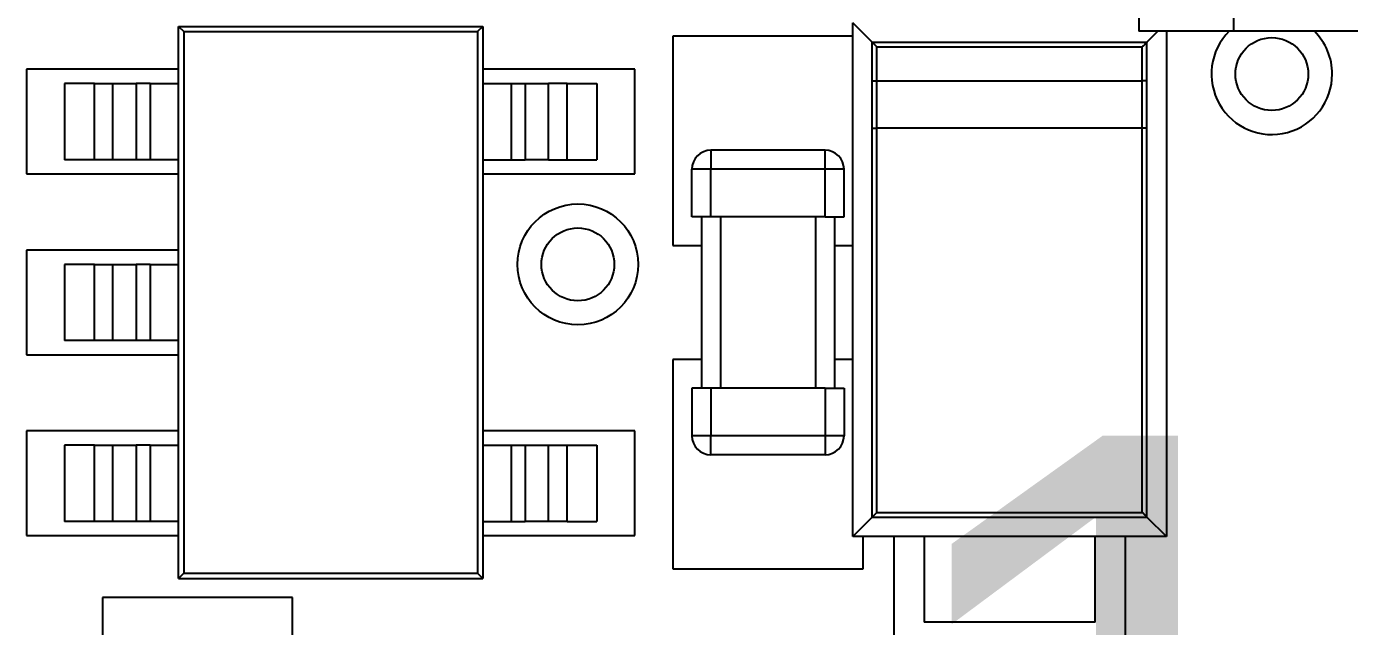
# Model space of a CAD drawing. Extents: x 77 to 195, y 90 to 134.
# Drawn here: x 89.62 to 96.58, y 109.9 to 113.05 of the extents above; entities that cross this region are included whole.
import ezdxf
from ezdxf.enums import TextEntityAlignment as Align

# ---------------------------------------------------------------- set-up
doc = ezdxf.new("R2010")
doc.units = 0
doc.layers.get('0').update_dxf_attribs({"linetype": 'CONTINUOUS'})
doc.layers.add('Dimension003', color=7, linetype='CONTINUOUS')
doc.layers.add('View004', color=7, linetype='CONTINUOUS')
doc.styles.get("Standard").update_dxf_attribs({"font": 'arial.ttf'})
doc.dimstyles.get("Standard").update_dxf_attribs({"dimscale": 0, "dimtxt": 2.5, "dimasz": 2.5, "dimexe": 1.25, "dimexo": 0.625, "dimtad": 1, "dimtxsty": 'STANDARD', "dimcen": 2.5, "dimazin": 3, "dimtfac": 1, "dimtmove": 0, "dimatfit": 3})

# ---------------------------------------------------------------- blocks, each defined once
blk = doc.blocks.new('*Dimension003')
at = {"color": 0}
for points in [[(99.7167, 120.9), (100.55, 120.9), (100.133, 115.9)], [(99.7167, 93.9), (100.55, 93.9), (100.133, 98.9)]]:
    blk.add_solid(points, dxfattribs=at)
at = {"layer": 'Dimension003'}
for p, q in [((101.671, 115.9), (100.133, 115.9)), ((100.133, 98.9), (100.133, 115.9)), ((101.671, 98.9), (100.133, 98.9))]:
    blk.add_line(p, q, dxfattribs=at)
blk.add_text('17.00', height=3.5, dxfattribs=at).set_placement((100.133, 107.4), align=Align.CENTER)

msp = doc.modelspace()

# ---------------------------------------------------------------- linework, layer by layer
at = {"layer": 'View004'}
for p, q in [((95.4708, 113.575), (95.4708, 113.025)), ((95.4708, 113.575), (95.4708, 113.025)), ((95.9708, 113.025), (95.9708, 113.575)), ((95.9708, 113.025), (95.9708, 113.575)), ((90.4208, 113.05), (92.0208, 113.05)), ((90.4208, 113.05), (90.448, 113.023)), ((90.4208, 110.15), (90.4208, 113.05)), ((90.4208, 113.05), (92.0208, 113.05)), ((90.4208, 113.05), (90.448, 113.023)), ((90.4208, 110.15), (90.4208, 113.05)), ((90.448, 113.023), (90.448, 110.177)), ((90.448, 113.023), (91.9937, 113.023)), ((90.448, 113.023), (90.448, 110.177)), ((90.448, 113.023), (91.9937, 113.023)), ((92.0208, 113.05), (91.9937, 113.023)), ((92.0208, 113.05), (91.9937, 113.023)), ((91.9937, 113.023), (91.9937, 110.177)), ((91.9937, 113.023), (91.9937, 110.177)), ((92.0208, 113.05), (92.0208, 110.15)), ((92.0208, 113.05), (92.0208, 110.15)), ((94.069, 112.968), (93.9666, 113.07)), ((93.9666, 110.37), (93.9666, 113.07)), ((94.069, 112.968), (93.9666, 113.07)), ((93.9666, 110.37), (93.9666, 113.07)), ((95.9708, 113.025), (95.4708, 113.025)), ((95.9708, 113.025), (95.4708, 113.025)), ((95.5142, 112.968), (95.5715, 113.025)), ((95.5142, 112.968), (95.5715, 113.025)), ((95.6166, 113.025), (95.6166, 110.37)), ((95.6166, 113.025), (95.6166, 110.37)), ((98.9708, 113.025), (95.9708, 113.025)), ((98.9708, 113.025), (95.9708, 113.025)), ((93.0208, 113), (93.0208, 111.9)), ((93.9666, 113), (93.0208, 113)), ((93.0208, 113), (93.0208, 111.9)), ((93.9666, 113), (93.0208, 113)), ((94.069, 112.968), (95.5142, 112.968)), ((94.069, 112.765), (94.069, 112.968)), ((94.069, 112.968), (95.5142, 112.968)), ((94.069, 112.765), (94.069, 112.968)), ((94.0938, 112.943), (95.4895, 112.943)), ((94.0938, 112.765), (94.0938, 112.943)), ((94.0938, 112.943), (95.4895, 112.943)), ((94.0938, 112.765), (94.0938, 112.943)), ((95.4895, 112.765), (95.4895, 112.943)), ((95.4895, 112.765), (95.4895, 112.943)), ((95.5142, 112.765), (95.5142, 112.968)), ((95.5142, 112.765), (95.5142, 112.968)), ((89.6208, 112.825), (89.6208, 112.275)), ((90.4208, 112.825), (89.6208, 112.825)), ((89.6208, 112.825), (89.6208, 112.275)), ((90.4208, 112.825), (89.6208, 112.825)), ((92.8208, 112.825), (92.0208, 112.825)), ((92.8208, 112.825), (92.0208, 112.825)), ((92.8208, 112.275), (92.8208, 112.825)), ((92.8208, 112.275), (92.8208, 112.825)), ((89.9779, 112.75), (89.8208, 112.75)), ((89.8208, 112.75), (89.8208, 112.35)), ((89.9779, 112.75), (89.8208, 112.75)), ((89.8208, 112.75), (89.8208, 112.35)), ((89.9779, 112.35), (89.9779, 112.75)), ((89.9779, 112.35), (89.9779, 112.75)), ((90.0759, 112.75), (90.1973, 112.75)), ((90.0759, 112.75), (90.1973, 112.75)), ((90.0759, 112.35), (90.0759, 112.75)), ((90.0759, 112.35), (90.0759, 112.75)), ((90.1973, 112.75), (90.1973, 112.35)), ((90.1973, 112.75), (90.1973, 112.35)), ((90.2708, 112.75), (90.4208, 112.75)), ((90.2708, 112.75), (90.4208, 112.75)), ((90.2708, 112.75), (90.2708, 112.35)), ((90.2708, 112.75), (90.2708, 112.35)), ((92.0208, 112.75), (92.1708, 112.75)), ((92.0208, 112.75), (92.1708, 112.75)), ((92.1708, 112.75), (92.1708, 112.35)), ((92.1708, 112.75), (92.1708, 112.35)), ((92.2443, 112.75), (92.3658, 112.75)), ((92.2443, 112.75), (92.3658, 112.75)), ((92.2443, 112.75), (92.2443, 112.35)), ((92.2443, 112.75), (92.2443, 112.35)), ((92.3658, 112.35), (92.3658, 112.75)), ((92.3658, 112.35), (92.3658, 112.75)), ((92.4638, 112.75), (92.6208, 112.75)), ((92.4638, 112.75), (92.6208, 112.75)), ((92.4638, 112.35), (92.4638, 112.75)), ((92.4638, 112.35), (92.4638, 112.75)), ((92.6208, 112.75), (92.6208, 112.35)), ((92.6208, 112.75), (92.6208, 112.35)), ((94.069, 112.515), (94.069, 112.765)), ((94.069, 112.515), (94.069, 112.765)), ((94.0938, 112.515), (94.0938, 112.765)), ((94.0938, 112.515), (94.0938, 112.765)), ((94.0938, 112.765), (95.4895, 112.765)), ((94.0938, 112.765), (95.4895, 112.765)), ((95.4895, 112.515), (95.4895, 112.765)), ((95.4895, 112.515), (95.4895, 112.765)), ((95.5142, 112.515), (95.5142, 112.765)), ((95.5142, 112.515), (95.5142, 112.765)), ((94.069, 110.472), (94.069, 112.515)), ((94.069, 110.472), (94.069, 112.515)), ((94.0938, 110.497), (94.0938, 112.515)), ((94.0938, 110.497), (94.0938, 112.515)), ((95.4895, 112.515), (94.0938, 112.515)), ((95.4895, 112.515), (94.0938, 112.515)), ((95.4895, 110.497), (95.4895, 112.515)), ((95.4895, 110.497), (95.4895, 112.515)), ((95.5142, 110.472), (95.5142, 112.515)), ((95.5142, 110.472), (95.5142, 112.515)), ((93.8208, 112.4), (93.2208, 112.4)), ((93.8208, 112.4), (93.2208, 112.4)), ((93.8208, 112.4), (93.2208, 112.4)), ((93.8208, 112.4), (93.2208, 112.4)), ((93.8208, 112.4), (93.2208, 112.4)), ((93.8208, 112.4), (93.2208, 112.4)), ((89.9779, 112.35), (89.8208, 112.35)), ((89.9779, 112.35), (89.8208, 112.35)), ((90.1973, 112.35), (90.0759, 112.35)), ((90.1973, 112.35), (90.0759, 112.35)), ((90.4208, 112.35), (90.2708, 112.35)), ((90.4208, 112.35), (90.2708, 112.35)), ((92.0208, 112.35), (92.1708, 112.35)), ((92.0208, 112.35), (92.1708, 112.35)), ((92.3658, 112.35), (92.2443, 112.35)), ((92.3658, 112.35), (92.2443, 112.35)), ((92.4638, 112.35), (92.6208, 112.35)), ((92.4638, 112.35), (92.6208, 112.35)), ((89.6208, 112.275), (90.4208, 112.275)), ((89.6208, 112.275), (90.4208, 112.275)), ((92.0208, 112.275), (92.8208, 112.275)), ((92.0208, 112.275), (92.8208, 112.275)), ((93.1208, 112.05), (93.1208, 112.3)), ((93.1208, 112.05), (93.1208, 112.3)), ((93.1208, 112.05), (93.1208, 112.3)), ((93.1208, 112.05), (93.1208, 112.3)), ((93.1208, 112.05), (93.1208, 112.3)), ((93.1208, 112.05), (93.1208, 112.3)), ((93.1208, 112.05), (93.1208, 112.3)), ((93.1208, 112.05), (93.1208, 112.3)), ((93.1208, 112.05), (93.1208, 112.3)), ((93.1208, 112.05), (93.1208, 112.3)), ((93.1208, 112.05), (93.1208, 112.3)), ((93.1208, 112.05), (93.1208, 112.3)), ((93.8208, 112.3), (93.2208, 112.3)), ((93.2208, 112.05), (93.2208, 112.3)), ((93.2208, 112.05), (93.2208, 112.3)), ((93.8208, 112.3), (93.2208, 112.3)), ((93.8208, 112.3), (93.2208, 112.3)), ((93.2208, 112.05), (93.2208, 112.3)), ((93.2208, 112.05), (93.2208, 112.3)), ((93.8208, 112.3), (93.2208, 112.3)), ((93.8208, 112.3), (93.2208, 112.3)), ((93.2208, 112.05), (93.2208, 112.3)), ((93.8208, 112.3), (93.2208, 112.3)), ((93.2208, 112.05), (93.2208, 112.3)), ((93.8208, 112.05), (93.8208, 112.3)), ((93.8208, 112.05), (93.8208, 112.3)), ((93.8208, 112.05), (93.8208, 112.3)), ((93.8208, 112.05), (93.8208, 112.3)), ((93.8208, 112.05), (93.8208, 112.3)), ((93.8208, 112.05), (93.8208, 112.3)), ((93.9208, 112.05), (93.9208, 112.3)), ((93.9208, 112.05), (93.9208, 112.3)), ((93.9208, 112.05), (93.9208, 112.3)), ((93.9208, 112.05), (93.9208, 112.3)), ((93.9208, 112.05), (93.9208, 112.3)), ((93.9208, 112.05), (93.9208, 112.3)), ((93.9208, 112.05), (93.9208, 112.3)), ((93.9208, 112.05), (93.9208, 112.3)), ((93.9208, 112.05), (93.9208, 112.3)), ((93.9208, 112.05), (93.9208, 112.3)), ((93.9208, 112.05), (93.9208, 112.3)), ((93.9208, 112.05), (93.9208, 112.3)), ((93.1708, 112.05), (93.1708, 111.15)), ((93.1708, 112.05), (93.1708, 111.15)), ((93.1708, 112.05), (93.1708, 111.15)), ((93.1708, 112.05), (93.1708, 111.15)), ((93.8208, 112.05), (93.2208, 112.05)), ((93.8208, 112.05), (93.2208, 112.05)), ((93.8208, 112.05), (93.2208, 112.05)), ((93.8208, 112.05), (93.2208, 112.05)), ((93.8208, 112.05), (93.2208, 112.05)), ((93.8208, 112.05), (93.2208, 112.05)), ((93.2708, 112.05), (93.2708, 111.15)), ((93.2708, 112.05), (93.2708, 111.15)), ((93.7708, 112.05), (93.7708, 111.15)), ((93.7708, 112.05), (93.7708, 111.15)), ((93.8708, 112.05), (93.8708, 111.15)), ((93.8708, 112.05), (93.8708, 111.15)), ((93.0208, 111.9), (93.1708, 111.9)), ((93.0208, 111.9), (93.1708, 111.9)), ((93.8708, 111.9), (93.9666, 111.9)), ((93.8708, 111.9), (93.9666, 111.9)), ((89.6208, 111.875), (89.6208, 111.325)), ((90.4208, 111.875), (89.6208, 111.875)), ((89.6208, 111.875), (89.6208, 111.325)), ((90.4208, 111.875), (89.6208, 111.875)), ((89.9779, 111.8), (89.8208, 111.8)), ((89.8208, 111.8), (89.8208, 111.4)), ((89.9779, 111.8), (89.8208, 111.8)), ((89.8208, 111.8), (89.8208, 111.4)), ((89.9779, 111.4), (89.9779, 111.8)), ((89.9779, 111.4), (89.9779, 111.8)), ((90.0759, 111.8), (90.1973, 111.8)), ((90.0759, 111.8), (90.1973, 111.8)), ((90.0759, 111.4), (90.0759, 111.8)), ((90.0759, 111.4), (90.0759, 111.8)), ((90.1973, 111.8), (90.1973, 111.4)), ((90.1973, 111.8), (90.1973, 111.4)), ((90.2708, 111.8), (90.4208, 111.8)), ((90.2708, 111.8), (90.4208, 111.8)), ((90.2708, 111.8), (90.2708, 111.4)), ((90.2708, 111.8), (90.2708, 111.4)), ((89.9779, 111.4), (89.8208, 111.4)), ((89.9779, 111.4), (89.8208, 111.4)), ((90.1973, 111.4), (90.0759, 111.4)), ((90.1973, 111.4), (90.0759, 111.4)), ((90.4208, 111.4), (90.2708, 111.4)), ((90.4208, 111.4), (90.2708, 111.4)), ((89.6208, 111.325), (90.4208, 111.325)), ((89.6208, 111.325), (90.4208, 111.325)), ((93.0208, 111.3), (93.0208, 110.2)), ((93.1708, 111.3), (93.0208, 111.3)), ((93.0208, 111.3), (93.0208, 110.2)), ((93.1708, 111.3), (93.0208, 111.3)), ((93.9666, 111.3), (93.8708, 111.3)), ((93.9666, 111.3), (93.8708, 111.3)), ((93.1208, 111.15), (93.1208, 110.9)), ((93.1208, 111.15), (93.1208, 110.9)), ((93.1208, 111.15), (93.1208, 110.9)), ((93.1208, 111.15), (93.1208, 110.9)), ((93.1208, 111.15), (93.1208, 110.9)), ((93.1208, 111.15), (93.1208, 110.9)), ((93.1208, 111.15), (93.1208, 110.9)), ((93.1208, 111.15), (93.1208, 110.9)), ((93.1208, 111.15), (93.1208, 110.9)), ((93.1208, 111.15), (93.1208, 110.9)), ((93.1208, 111.15), (93.1208, 110.9)), ((93.1208, 111.15), (93.1208, 110.9)), ((93.8208, 111.15), (93.2208, 111.15)), ((93.8208, 111.15), (93.2208, 111.15)), ((93.8208, 111.15), (93.2208, 111.15)), ((93.2208, 111.15), (93.2208, 110.9)), ((93.8208, 111.15), (93.2208, 111.15)), ((93.2208, 111.15), (93.2208, 110.9)), ((93.8208, 111.15), (93.2208, 111.15)), ((93.2208, 111.15), (93.2208, 110.9)), ((93.8208, 111.15), (93.2208, 111.15)), ((93.2208, 111.15), (93.2208, 110.9)), ((93.2208, 111.15), (93.2208, 110.9)), ((93.2208, 111.15), (93.2208, 110.9)), ((93.8208, 111.15), (93.8208, 110.9)), ((93.8208, 111.15), (93.8208, 110.9)), ((93.8208, 111.15), (93.8208, 110.9)), ((93.8208, 111.15), (93.8208, 110.9)), ((93.8208, 111.15), (93.8208, 110.9)), ((93.8208, 111.15), (93.8208, 110.9)), ((93.9208, 111.15), (93.9208, 110.9)), ((93.9208, 111.15), (93.9208, 110.9)), ((93.9208, 111.15), (93.9208, 110.9)), ((93.9208, 111.15), (93.9208, 110.9)), ((93.9208, 111.15), (93.9208, 110.9)), ((93.9208, 111.15), (93.9208, 110.9)), ((93.9208, 111.15), (93.9208, 110.9)), ((93.9208, 111.15), (93.9208, 110.9)), ((93.9208, 111.15), (93.9208, 110.9)), ((93.9208, 111.15), (93.9208, 110.9)), ((93.9208, 111.15), (93.9208, 110.9)), ((93.9208, 111.15), (93.9208, 110.9)), ((89.6208, 110.925), (89.6208, 110.375)), ((90.4208, 110.925), (89.6208, 110.925)), ((89.6208, 110.925), (89.6208, 110.375)), ((90.4208, 110.925), (89.6208, 110.925)), ((92.8208, 110.925), (92.0208, 110.925)), ((92.8208, 110.925), (92.0208, 110.925)), ((92.8208, 110.375), (92.8208, 110.925)), ((92.8208, 110.375), (92.8208, 110.925)), ((93.8208, 110.9), (93.2208, 110.9)), ((93.8208, 110.9), (93.2208, 110.9)), ((93.8208, 110.9), (93.2208, 110.9)), ((93.8208, 110.9), (93.2208, 110.9)), ((93.8208, 110.9), (93.2208, 110.9)), ((93.8208, 110.9), (93.2208, 110.9)), ((89.9779, 110.85), (89.8208, 110.85)), ((89.8208, 110.85), (89.8208, 110.45)), ((89.9779, 110.85), (89.8208, 110.85)), ((89.8208, 110.85), (89.8208, 110.45)), ((89.9779, 110.45), (89.9779, 110.85)), ((89.9779, 110.45), (89.9779, 110.85)), ((90.0759, 110.85), (90.1973, 110.85)), ((90.0759, 110.85), (90.1973, 110.85)), ((90.0759, 110.45), (90.0759, 110.85)), ((90.0759, 110.45), (90.0759, 110.85)), ((90.1973, 110.85), (90.1973, 110.45)), ((90.1973, 110.85), (90.1973, 110.45)), ((90.2708, 110.85), (90.4208, 110.85)), ((90.2708, 110.85), (90.4208, 110.85)), ((90.2708, 110.85), (90.2708, 110.45)), ((90.2708, 110.85), (90.2708, 110.45)), ((92.0208, 110.85), (92.1708, 110.85)), ((92.0208, 110.85), (92.1708, 110.85)), ((92.1708, 110.85), (92.1708, 110.45)), ((92.1708, 110.85), (92.1708, 110.45)), ((92.2443, 110.85), (92.3658, 110.85)), ((92.2443, 110.85), (92.3658, 110.85)), ((92.2443, 110.85), (92.2443, 110.45)), ((92.2443, 110.85), (92.2443, 110.45)), ((92.3658, 110.45), (92.3658, 110.85)), ((92.3658, 110.45), (92.3658, 110.85)), ((92.4638, 110.85), (92.6208, 110.85)), ((92.4638, 110.85), (92.6208, 110.85)), ((92.4638, 110.45), (92.4638, 110.85)), ((92.4638, 110.45), (92.4638, 110.85)), ((92.6208, 110.85), (92.6208, 110.45)), ((92.6208, 110.85), (92.6208, 110.45)), ((93.8208, 110.8), (93.2208, 110.8)), ((93.8208, 110.8), (93.2208, 110.8)), ((93.8208, 110.8), (93.2208, 110.8)), ((93.8208, 110.8), (93.2208, 110.8)), ((93.8208, 110.8), (93.2208, 110.8)), ((93.8208, 110.8), (93.2208, 110.8)), ((89.9779, 110.45), (89.8208, 110.45)), ((89.9779, 110.45), (89.8208, 110.45)), ((90.1973, 110.45), (90.0759, 110.45)), ((90.1973, 110.45), (90.0759, 110.45)), ((90.4208, 110.45), (90.2708, 110.45)), ((90.4208, 110.45), (90.2708, 110.45)), ((92.0208, 110.45), (92.1708, 110.45)), ((92.0208, 110.45), (92.1708, 110.45)), ((92.3658, 110.45), (92.2443, 110.45)), ((92.3658, 110.45), (92.2443, 110.45)), ((92.4638, 110.45), (92.6208, 110.45)), ((92.4638, 110.45), (92.6208, 110.45)), ((94.069, 110.472), (93.9666, 110.37)), ((94.069, 110.472), (93.9666, 110.37)), ((94.069, 110.472), (95.5142, 110.472)), ((94.069, 110.472), (95.5142, 110.472)), ((94.0938, 110.497), (95.4895, 110.497)), ((94.0938, 110.497), (95.4895, 110.497)), ((95.5142, 110.472), (95.6166, 110.37)), ((95.5142, 110.472), (95.6166, 110.37)), ((89.6208, 110.375), (90.4208, 110.375)), ((89.6208, 110.375), (90.4208, 110.375)), ((92.0208, 110.375), (92.8208, 110.375)), ((92.0208, 110.375), (92.8208, 110.375)), ((94.3416, 110.37), (93.9666, 110.37)), ((94.3416, 110.37), (93.9666, 110.37)), ((94.0208, 110.2), (94.0208, 110.37)), ((94.0208, 110.2), (94.0208, 110.37)), ((94.182, 110.37), (94.182, 109.831)), ((94.182, 110.37), (94.182, 109.831)), ((95.2416, 110.37), (94.3416, 110.37)), ((94.3416, 110.37), (94.3416, 109.92)), ((95.2416, 110.37), (94.3416, 110.37)), ((94.3416, 110.37), (94.3416, 109.92)), ((95.6166, 110.37), (95.2416, 110.37)), ((95.2416, 109.92), (95.2416, 110.37)), ((95.6166, 110.37), (95.2416, 110.37)), ((95.2416, 109.92), (95.2416, 110.37)), ((95.4012, 109.625), (95.4012, 110.37)), ((95.4012, 109.625), (95.4012, 110.37)), ((90.4208, 110.15), (90.448, 110.177)), ((90.4208, 110.15), (90.448, 110.177)), ((90.448, 110.177), (91.9937, 110.177)), ((90.448, 110.177), (91.9937, 110.177)), ((92.0208, 110.15), (91.9937, 110.177)), ((92.0208, 110.15), (91.9937, 110.177)), ((93.0208, 110.2), (94.0208, 110.2)), ((93.0208, 110.2), (94.0208, 110.2)), ((90.4208, 110.15), (92.0208, 110.15)), ((90.4208, 110.15), (92.0208, 110.15)), ((90.0208, 110.05), (90.0208, 108.95)), ((91.0208, 110.05), (90.0208, 110.05)), ((90.0208, 110.05), (90.0208, 108.95)), ((91.0208, 110.05), (90.0208, 110.05)), ((91.0208, 108.95), (91.0208, 110.05)), ((91.0208, 108.95), (91.0208, 110.05)), ((95.2416, 109.92), (94.3416, 109.92)), ((95.2416, 109.92), (94.3416, 109.92))]:
    msp.add_line(p, q, dxfattribs=at)
for centre, radius in [((96.1708, 112.8), 0.1915), ((96.1708, 112.8), 0.1915), ((92.5208, 111.8), 0.3175), ((92.5208, 111.8), 0.3175), ((92.5208, 111.8), 0.1915), ((92.5208, 111.8), 0.1915)]:
    msp.add_circle(centre, radius, dxfattribs=at)
for centre, radius, start, end in [((96.1708, 112.8), 0.3175, 134.874, 0), ((96.1708, 112.8), 0.3175, 134.874, 0), ((96.1708, 112.8), 0.3175, 0, 45.1261), ((96.1708, 112.8), 0.3175, 0, 45.1261), ((93.2208, 112.3), 0.1, 90, 180), ((93.2208, 112.3), 0.1, 90, 180), ((93.2208, 112.3), 0.1, 90, -180), ((93.2208, 112.3), 0.1, 90, -180), ((93.2208, 112.3), 0.1, 90, 180), ((93.2208, 112.3), 0.1, 90, 180), ((93.2208, 112.3), 0.1, 90, -180), ((93.2208, 112.3), 0.1, 90, -180), ((93.2208, 112.3), 0.1, 90, 180), ((93.2208, 112.3), 0.1, 90, 180), ((93.8208, 112.3), 0.1, 0, 90), ((93.8208, 112.3), 0.1, 0, 90), ((93.8208, 112.3), 0.1, 0, 90), ((93.8208, 112.3), 0.1, 0, 90), ((93.8208, 112.3), 0.1, 0, 90), ((93.8208, 112.3), 0.1, 0, 90), ((93.8208, 112.3), 0.1, 0, 90), ((93.8208, 112.3), 0.1, 0, 90), ((93.8208, 112.3), 0.1, 0, 90), ((93.8208, 112.3), 0.1, 0, 90), ((93.2208, 110.9), 0.1, 180, -90), ((93.2208, 110.9), 0.1, 180, -90), ((93.2208, 110.9), 0.1, 180, -90), ((93.2208, 110.9), 0.1, 180, -90), ((93.2208, 110.9), 0.1, 180, -90), ((93.2208, 110.9), 0.1, 180, -90), ((93.8208, 110.9), 0.1, -90, 0), ((93.8208, 110.9), 0.1, -90, 0), ((93.8208, 110.9), 0.1, -90, 0), ((93.8208, 110.9), 0.1, -90, 0), ((93.8208, 110.9), 0.1, -90, 0), ((93.8208, 110.9), 0.1, -90, 0)]:
    msp.add_arc(centre, radius, start, end, dxfattribs=at)
for points, degree in [([(94.069, 112.968), (94.0734, 112.963), (94.0938, 112.943)], 2), ([(94.069, 112.968), (94.0734, 112.963), (94.0938, 112.943)], 2), ([(95.5142, 112.968), (95.5098, 112.963), (95.4895, 112.943)], 2), ([(95.5142, 112.968), (95.5098, 112.963), (95.4895, 112.943)], 2), ([(89.9779, 112.75), (90.0241, 112.75), (90.0673, 112.75), (90.0759, 112.75)], 3), ([(89.9779, 112.75), (90.0241, 112.75), (90.0673, 112.75), (90.0759, 112.75)], 3), ([(90.2708, 112.75), (90.2362, 112.75), (90.2038, 112.75), (90.1973, 112.75)], 3), ([(90.2708, 112.75), (90.2362, 112.75), (90.2038, 112.75), (90.1973, 112.75)], 3), ([(92.1708, 112.75), (92.2055, 112.75), (92.2379, 112.75), (92.2443, 112.75)], 3), ([(92.1708, 112.75), (92.2055, 112.75), (92.2379, 112.75), (92.2443, 112.75)], 3), ([(92.4638, 112.75), (92.4175, 112.75), (92.3743, 112.75), (92.3658, 112.75)], 3), ([(92.4638, 112.75), (92.4175, 112.75), (92.3743, 112.75), (92.3658, 112.75)], 3), ([(94.069, 112.765), (94.0734, 112.765), (94.0938, 112.765)], 2), ([(94.069, 112.765), (94.0734, 112.765), (94.0938, 112.765)], 2), ([(95.5142, 112.765), (95.5098, 112.765), (95.4895, 112.765)], 2), ([(95.5142, 112.765), (95.5098, 112.765), (95.4895, 112.765)], 2), ([(94.069, 112.515), (94.0734, 112.515), (94.0938, 112.515)], 2), ([(94.069, 112.515), (94.0734, 112.515), (94.0938, 112.515)], 2), ([(95.5142, 112.515), (95.5098, 112.515), (95.4895, 112.515)], 2), ([(95.5142, 112.515), (95.5098, 112.515), (95.4895, 112.515)], 2), ([(93.2208, 112.4), (93.2208, 112.401), (93.2208, 112.353), (93.2208, 112.3)], 3), ([(93.2208, 112.4), (93.2208, 112.401), (93.2208, 112.353), (93.2208, 112.3)], 3), ([(93.2208, 112.4), (93.2208, 112.401), (93.2208, 112.353), (93.2208, 112.3)], 3), ([(93.2208, 112.4), (93.2208, 112.401), (93.2208, 112.353), (93.2208, 112.3)], 3), ([(93.2208, 112.4), (93.2208, 112.401), (93.2208, 112.353), (93.2208, 112.3)], 3), ([(93.2208, 112.4), (93.2208, 112.401), (93.2208, 112.353), (93.2208, 112.3)], 3), ([(93.8208, 112.3), (93.8208, 112.353), (93.8208, 112.401), (93.8208, 112.4)], 3), ([(93.8208, 112.3), (93.8208, 112.353), (93.8208, 112.401), (93.8208, 112.4)], 3), ([(93.8208, 112.3), (93.8208, 112.353), (93.8208, 112.401), (93.8208, 112.4)], 3), ([(93.8208, 112.3), (93.8208, 112.353), (93.8208, 112.401), (93.8208, 112.4)], 3), ([(93.8208, 112.3), (93.8208, 112.353), (93.8208, 112.401), (93.8208, 112.4)], 3), ([(93.8208, 112.3), (93.8208, 112.353), (93.8208, 112.401), (93.8208, 112.4)], 3), ([(90.0759, 112.35), (90.0673, 112.35), (90.0241, 112.35), (89.9779, 112.35)], 3), ([(90.0759, 112.35), (90.0673, 112.35), (90.0241, 112.35), (89.9779, 112.35)], 3), ([(90.2708, 112.35), (90.2362, 112.35), (90.2038, 112.35), (90.1973, 112.35)], 3), ([(90.2708, 112.35), (90.2362, 112.35), (90.2038, 112.35), (90.1973, 112.35)], 3), ([(92.1708, 112.35), (92.2055, 112.35), (92.2379, 112.35), (92.2443, 112.35)], 3), ([(92.1708, 112.35), (92.2055, 112.35), (92.2379, 112.35), (92.2443, 112.35)], 3), ([(92.3658, 112.35), (92.3743, 112.35), (92.4175, 112.35), (92.4638, 112.35)], 3), ([(92.3658, 112.35), (92.3743, 112.35), (92.4175, 112.35), (92.4638, 112.35)], 3), ([(93.2208, 112.3), (93.1674, 112.3), (93.1197, 112.3), (93.1208, 112.3)], 3), ([(93.2208, 112.3), (93.1674, 112.3), (93.1197, 112.3), (93.1208, 112.3)], 3), ([(93.2208, 112.3), (93.1674, 112.3), (93.1197, 112.3), (93.1208, 112.3)], 3), ([(93.2208, 112.3), (93.1674, 112.3), (93.1197, 112.3), (93.1208, 112.3)], 3), ([(93.2208, 112.3), (93.1674, 112.3), (93.1197, 112.3), (93.1208, 112.3)], 3), ([(93.2208, 112.3), (93.1674, 112.3), (93.1197, 112.3), (93.1208, 112.3)], 3), ([(93.9208, 112.3), (93.922, 112.3), (93.8743, 112.3), (93.8208, 112.3)], 3), ([(93.9208, 112.3), (93.922, 112.3), (93.8743, 112.3), (93.8208, 112.3)], 3), ([(93.9208, 112.3), (93.922, 112.3), (93.8743, 112.3), (93.8208, 112.3)], 3), ([(93.9208, 112.3), (93.922, 112.3), (93.8743, 112.3), (93.8208, 112.3)], 3), ([(93.9208, 112.3), (93.922, 112.3), (93.8743, 112.3), (93.8208, 112.3)], 3), ([(93.9208, 112.3), (93.922, 112.3), (93.8743, 112.3), (93.8208, 112.3)], 3), ([(93.2208, 112.05), (93.1674, 112.05), (93.1197, 112.05), (93.1208, 112.05)], 3), ([(93.2208, 112.05), (93.1674, 112.05), (93.1197, 112.05), (93.1208, 112.05)], 3), ([(93.2208, 112.05), (93.1674, 112.05), (93.1197, 112.05), (93.1208, 112.05)], 3), ([(93.2208, 112.05), (93.1674, 112.05), (93.1197, 112.05), (93.1208, 112.05)], 3), ([(93.2208, 112.05), (93.1674, 112.05), (93.1197, 112.05), (93.1208, 112.05)], 3), ([(93.2208, 112.05), (93.1674, 112.05), (93.1197, 112.05), (93.1208, 112.05)], 3), ([(93.8208, 112.05), (93.8743, 112.05), (93.922, 112.05), (93.9208, 112.05)], 3), ([(93.8208, 112.05), (93.8743, 112.05), (93.922, 112.05), (93.9208, 112.05)], 3), ([(93.8208, 112.05), (93.8743, 112.05), (93.922, 112.05), (93.9208, 112.05)], 3), ([(93.8208, 112.05), (93.8743, 112.05), (93.922, 112.05), (93.9208, 112.05)], 3), ([(93.8208, 112.05), (93.8743, 112.05), (93.922, 112.05), (93.9208, 112.05)], 3), ([(93.8208, 112.05), (93.8743, 112.05), (93.922, 112.05), (93.9208, 112.05)], 3), ([(89.9779, 111.8), (90.0241, 111.8), (90.0673, 111.8), (90.0759, 111.8)], 3), ([(89.9779, 111.8), (90.0241, 111.8), (90.0673, 111.8), (90.0759, 111.8)], 3), ([(90.2708, 111.8), (90.2362, 111.8), (90.2038, 111.8), (90.1973, 111.8)], 3), ([(90.2708, 111.8), (90.2362, 111.8), (90.2038, 111.8), (90.1973, 111.8)], 3), ([(90.0759, 111.4), (90.0673, 111.4), (90.0241, 111.4), (89.9779, 111.4)], 3), ([(90.0759, 111.4), (90.0673, 111.4), (90.0241, 111.4), (89.9779, 111.4)], 3), ([(90.2708, 111.4), (90.2362, 111.4), (90.2038, 111.4), (90.1973, 111.4)], 3), ([(90.2708, 111.4), (90.2362, 111.4), (90.2038, 111.4), (90.1973, 111.4)], 3), ([(93.2208, 111.15), (93.1674, 111.15), (93.1197, 111.15), (93.1208, 111.15)], 3), ([(93.2208, 111.15), (93.1674, 111.15), (93.1197, 111.15), (93.1208, 111.15)], 3), ([(93.2208, 111.15), (93.1674, 111.15), (93.1197, 111.15), (93.1208, 111.15)], 3), ([(93.2208, 111.15), (93.1674, 111.15), (93.1197, 111.15), (93.1208, 111.15)], 3), ([(93.2208, 111.15), (93.1674, 111.15), (93.1197, 111.15), (93.1208, 111.15)], 3), ([(93.2208, 111.15), (93.1674, 111.15), (93.1197, 111.15), (93.1208, 111.15)], 3), ([(93.8208, 111.15), (93.8743, 111.15), (93.922, 111.15), (93.9208, 111.15)], 3), ([(93.8208, 111.15), (93.8743, 111.15), (93.922, 111.15), (93.9208, 111.15)], 3), ([(93.8208, 111.15), (93.8743, 111.15), (93.922, 111.15), (93.9208, 111.15)], 3), ([(93.8208, 111.15), (93.8743, 111.15), (93.922, 111.15), (93.9208, 111.15)], 3), ([(93.8208, 111.15), (93.8743, 111.15), (93.922, 111.15), (93.9208, 111.15)], 3), ([(93.8208, 111.15), (93.8743, 111.15), (93.922, 111.15), (93.9208, 111.15)], 3), ([(93.2208, 110.9), (93.1674, 110.9), (93.1197, 110.9), (93.1208, 110.9)], 3), ([(93.2208, 110.9), (93.1674, 110.9), (93.1197, 110.9), (93.1208, 110.9)], 3), ([(93.2208, 110.9), (93.1674, 110.9), (93.1197, 110.9), (93.1208, 110.9)], 3), ([(93.2208, 110.9), (93.1674, 110.9), (93.1197, 110.9), (93.1208, 110.9)], 3), ([(93.2208, 110.9), (93.1674, 110.9), (93.1197, 110.9), (93.1208, 110.9)], 3), ([(93.2208, 110.9), (93.1674, 110.9), (93.1197, 110.9), (93.1208, 110.9)], 3), ([(93.2208, 110.8), (93.2208, 110.799), (93.2208, 110.847), (93.2208, 110.9)], 3), ([(93.2208, 110.8), (93.2208, 110.799), (93.2208, 110.847), (93.2208, 110.9)], 3), ([(93.2208, 110.8), (93.2208, 110.799), (93.2208, 110.847), (93.2208, 110.9)], 3), ([(93.2208, 110.8), (93.2208, 110.799), (93.2208, 110.847), (93.2208, 110.9)], 3), ([(93.2208, 110.8), (93.2208, 110.799), (93.2208, 110.847), (93.2208, 110.9)], 3), ([(93.2208, 110.8), (93.2208, 110.799), (93.2208, 110.847), (93.2208, 110.9)], 3), ([(93.9208, 110.9), (93.922, 110.9), (93.8743, 110.9), (93.8208, 110.9)], 3), ([(93.8208, 110.9), (93.8208, 110.847), (93.8208, 110.799), (93.8208, 110.8)], 3), ([(93.8208, 110.9), (93.8208, 110.847), (93.8208, 110.799), (93.8208, 110.8)], 3), ([(93.9208, 110.9), (93.922, 110.9), (93.8743, 110.9), (93.8208, 110.9)], 3), ([(93.9208, 110.9), (93.922, 110.9), (93.8743, 110.9), (93.8208, 110.9)], 3), ([(93.8208, 110.9), (93.8208, 110.847), (93.8208, 110.799), (93.8208, 110.8)], 3), ([(93.8208, 110.9), (93.8208, 110.847), (93.8208, 110.799), (93.8208, 110.8)], 3), ([(93.9208, 110.9), (93.922, 110.9), (93.8743, 110.9), (93.8208, 110.9)], 3), ([(93.9208, 110.9), (93.922, 110.9), (93.8743, 110.9), (93.8208, 110.9)], 3), ([(93.8208, 110.9), (93.8208, 110.847), (93.8208, 110.799), (93.8208, 110.8)], 3), ([(93.9208, 110.9), (93.922, 110.9), (93.8743, 110.9), (93.8208, 110.9)], 3), ([(93.8208, 110.9), (93.8208, 110.847), (93.8208, 110.799), (93.8208, 110.8)], 3), ([(89.9779, 110.85), (90.0241, 110.85), (90.0673, 110.85), (90.0759, 110.85)], 3), ([(89.9779, 110.85), (90.0241, 110.85), (90.0673, 110.85), (90.0759, 110.85)], 3), ([(90.2708, 110.85), (90.2362, 110.85), (90.2038, 110.85), (90.1973, 110.85)], 3), ([(90.2708, 110.85), (90.2362, 110.85), (90.2038, 110.85), (90.1973, 110.85)], 3), ([(92.1708, 110.85), (92.2055, 110.85), (92.2379, 110.85), (92.2443, 110.85)], 3), ([(92.1708, 110.85), (92.2055, 110.85), (92.2379, 110.85), (92.2443, 110.85)], 3), ([(92.3658, 110.85), (92.3743, 110.85), (92.4175, 110.85), (92.4638, 110.85)], 3), ([(92.3658, 110.85), (92.3743, 110.85), (92.4175, 110.85), (92.4638, 110.85)], 3), ([(90.0759, 110.45), (90.0673, 110.45), (90.0241, 110.45), (89.9779, 110.45)], 3), ([(90.0759, 110.45), (90.0673, 110.45), (90.0241, 110.45), (89.9779, 110.45)], 3), ([(90.2708, 110.45), (90.2362, 110.45), (90.2038, 110.45), (90.1973, 110.45)], 3), ([(90.2708, 110.45), (90.2362, 110.45), (90.2038, 110.45), (90.1973, 110.45)], 3), ([(92.1708, 110.45), (92.2055, 110.45), (92.2379, 110.45), (92.2443, 110.45)], 3), ([(92.1708, 110.45), (92.2055, 110.45), (92.2379, 110.45), (92.2443, 110.45)], 3), ([(92.4638, 110.45), (92.4175, 110.45), (92.3743, 110.45), (92.3658, 110.45)], 3), ([(92.4638, 110.45), (92.4175, 110.45), (92.3743, 110.45), (92.3658, 110.45)], 3), ([(94.069, 110.472), (94.0734, 110.477), (94.0938, 110.497)], 2), ([(94.069, 110.472), (94.0734, 110.477), (94.0938, 110.497)], 2), ([(95.5142, 110.472), (95.5098, 110.477), (95.4895, 110.497)], 2), ([(95.5142, 110.472), (95.5098, 110.477), (95.4895, 110.497)], 2)]:
    msp.add_open_spline(points, degree=degree, dxfattribs=at)

# ---------------------------------------------------------------- dimensions: what is measured, and where the dimension line sits
at = {"layer": 'Dimension003'}
dim = msp.add_linear_dim(base=(100.133, 107.4), p1=(101.671, 98.9), p2=(101.671, 115.9), angle=90, text='17.00', dimstyle='STANDARD', dxfattribs=at)
dim.commit()
dim.dimension.update_dxf_attribs({"geometry": '*Dimension003', "text_midpoint": (105.133, 107.4)})

doc.saveas('drawing.dxf')
